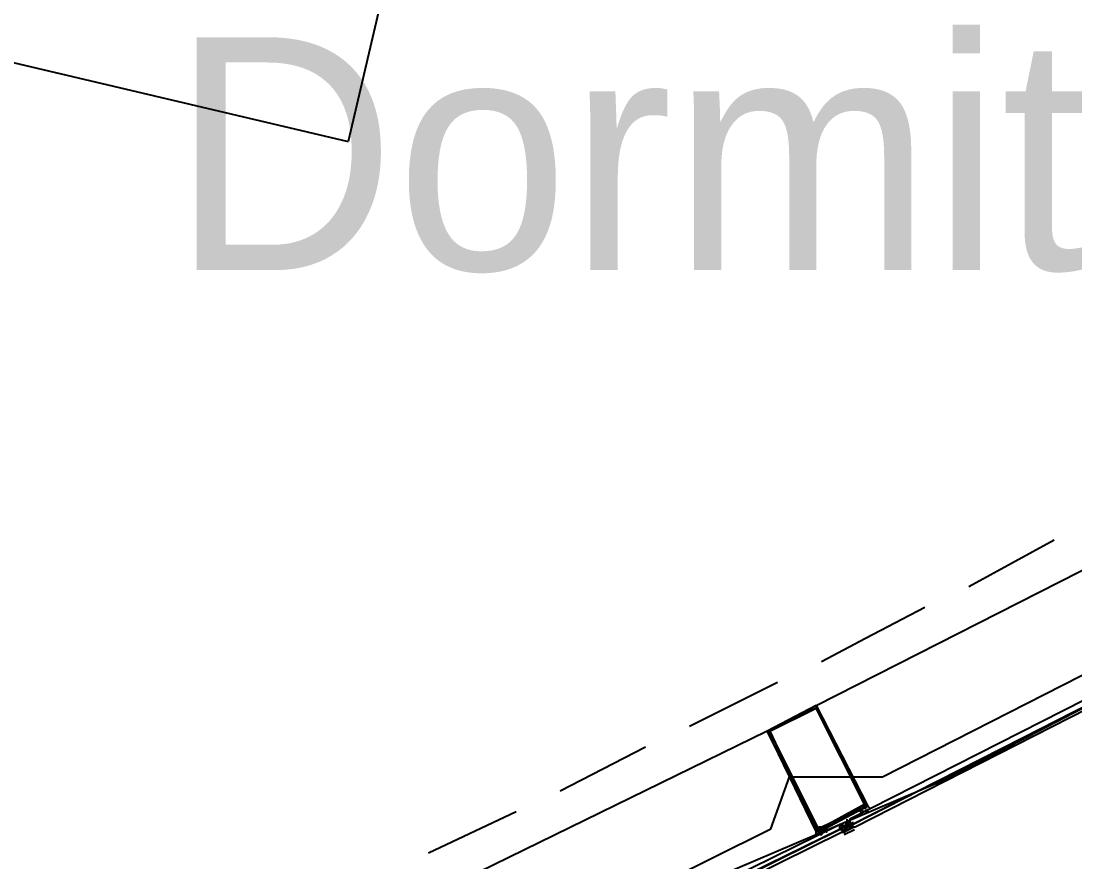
# Model space of a CAD drawing. Header units: feet. Extents: x -84 to 198, y -22 to 181.
# Drawn here: x 98.73 to 104.16, y 24.72 to 29.05 of the extents above; entities that cross this region are included whole.
import ezdxf
from ezdxf.enums import TextEntityAlignment as Align

# ---------------------------------------------------------------- set-up
doc = ezdxf.new("R2010")
doc.units = ezdxf.units.FT
for name, color, linetype in [('A-AREA-UNIDAD', 30, 'CONTINUOUS'), ('A-LINEA', 7, 'CONTINUOUS'), ('A-NOMBRE-ESPACIO', 2, 'CONTINUOUS')]:
    doc.layers.add(name, color=color, linetype=linetype)

msp = doc.modelspace()

# ---------------------------------------------------------------- linework, layer by layer
at = {"layer": 'A-AREA-UNIDAD'}
msp.add_lwpolyline([(76.608, 16.8889), (84.928, 18.4889), (91.072, 20.1956), (91.52, 20.5156), (92.288, 20.6044), (95.2, 21.6889), (95.328, 21.92), (95.84, 21.92), (99.008, 23.1644), (99.04, 23.3956), (99.84, 23.52), (102.592, 24.8889), (102.688, 25.1556), (103.168, 25.1556), (106.24, 26.72), (106.272, 27.0044), (106.88, 27.0756), (109.6, 28.7289)], dxfattribs=at)
at = {"layer": 'A-LINEA'}
for p, q in [((100.8667, 30.3778), (100.4133, 28.4311)), ((93.24, 30.1244), (100.4133, 28.4311)), ((102.8267, 25.5244), (106.1333, 27.2044)), ((103.6133, 26.1378), (104.0533, 26.3778)), ((102.1733, 25.4178), (102.6267, 25.6444)), ((102.5733, 25.3911), (99.24, 23.7644)), ((101.5067, 25.0844), (101.9467, 25.3111)), ((93.693, 20.9769), (103.4585, 25.128)), ((103.08, 25.0044), (103.08, 25.0044)), ((100.8267, 24.7644), (101.28, 24.9778)), ((103.08, 24.9778), (103.08, 24.9778)), ((103.08, 24.9644), (103.08, 24.9644)), ((102.9467, 24.9111), (102.9467, 24.9111)), ((102.9467, 24.9111), (102.9467, 24.9111)), ((102.9467, 24.9111), (102.9467, 24.9111)), ((102.9467, 24.9111), (102.9467, 24.9111)), ((102.9467, 24.9111), (102.9467, 24.9111)), ((102.9467, 24.9111), (102.9467, 24.9111)), ((102.9467, 24.9111), (102.9467, 24.9111)), ((102.9467, 24.9111), (102.9467, 24.9111)), ((102.9467, 24.8978), (102.9467, 24.8978)), ((102.9467, 24.8978), (102.9467, 24.8978)), ((102.9467, 24.8978), (102.9467, 24.8978)), ((102.9467, 24.8978), (102.9467, 24.8978)), ((102.9467, 24.8978), (102.9467, 24.8978)), ((102.9467, 24.8978), (102.9467, 24.8978)), ((102.9467, 24.8978), (102.9467, 24.8978)), ((102.9467, 24.8978), (102.9467, 24.8978)), ((102.96, 24.9111), (102.96, 24.9111)), ((102.96, 24.9111), (102.96, 24.9111)), ((102.96, 24.9111), (102.96, 24.9111)), ((102.96, 24.9111), (102.96, 24.9111)), ((102.96, 24.9111), (102.96, 24.9111)), ((102.96, 24.8978), (102.96, 24.8978)), ((102.96, 24.8978), (102.96, 24.8978)), ((102.96, 24.8978), (102.96, 24.8978)), ((102.96, 24.8978), (102.96, 24.8978)), ((102.96, 24.8978), (102.9733, 24.8978)), ((102.96, 24.8978), (102.96, 24.8978)), ((102.96, 24.8978), (102.96, 24.8978)), ((102.96, 24.8978), (102.96, 24.8978)), ((102.96, 24.8978), (102.96, 24.8844)), ((102.96, 24.8978), (102.96, 24.8978)), ((102.96, 24.8978), (102.96, 24.8978)), ((102.96, 24.8978), (102.96, 24.8978)), ((102.96, 24.8978), (102.96, 24.8978)), ((102.96, 24.8978), (102.96, 24.8978)), ((102.96, 24.8978), (102.96, 24.8978)), ((102.96, 24.8978), (102.96, 24.8978)), ((102.96, 24.8844), (102.96, 24.8978)), ((102.96, 24.8978), (102.96, 24.8978)), ((102.96, 24.8978), (102.96, 24.8978)), ((102.96, 24.8978), (102.96, 24.8978)), ((102.96, 24.8978), (102.96, 24.8978)), ((102.96, 24.8978), (102.96, 24.8978)), ((102.96, 24.8978), (102.96, 24.8978)), ((102.96, 24.8978), (102.96, 24.8978)), ((102.96, 24.8978), (102.96, 24.8978)), ((102.96, 24.8978), (102.96, 24.8978)), ((102.96, 24.8978), (102.96, 24.8978)), ((102.96, 24.8978), (102.96, 24.8978)), ((102.96, 24.8978), (102.96, 24.8978)), ((102.96, 24.8978), (102.96, 24.8978)), ((102.96, 24.8978), (102.96, 24.8978)), ((102.96, 24.8978), (102.96, 24.8978)), ((102.96, 24.8978), (102.96, 24.8978)), ((102.96, 24.8978), (102.96, 24.8978)), ((102.96, 24.8978), (102.96, 24.8978)), ((102.96, 24.8978), (102.96, 24.8978)), ((102.96, 24.8978), (102.96, 24.8978)), ((102.96, 24.8978), (102.96, 24.8978)), ((102.96, 24.8978), (102.96, 24.8978)), ((103.0222, 24.8971), (102.9705, 24.8708)), ((102.9733, 24.8978), (102.9733, 24.8978)), ((102.9733, 24.8978), (102.9733, 24.8978)), ((102.9733, 24.8978), (102.9867, 24.8978)), ((102.9733, 24.8978), (102.9733, 24.8978)), ((102.9733, 24.8978), (102.9867, 24.8978)), ((102.9733, 24.8978), (102.9733, 24.8978)), ((102.9733, 24.8978), (102.9733, 24.8978)), ((102.9733, 24.8978), (102.9733, 24.8978)), ((102.9733, 24.8978), (102.9867, 24.8978)), ((102.9733, 24.8978), (102.9733, 24.8978)), ((102.9733, 24.8978), (102.9733, 24.8978)), ((102.9733, 24.8978), (102.9733, 24.8978)), ((102.9733, 24.8978), (102.9733, 24.8978)), ((102.9733, 24.8978), (102.9733, 24.8978)), ((102.9733, 24.8978), (102.9733, 24.8978)), ((102.9733, 24.8978), (102.9733, 24.8978)), ((102.9733, 24.8978), (102.9733, 24.8978)), ((102.9733, 24.8978), (102.9733, 24.8978)), ((102.9733, 24.8978), (102.9733, 24.8978)), ((102.9733, 24.8978), (102.9733, 24.8978)), ((102.9733, 24.8978), (102.9733, 24.8978)), ((102.9733, 24.8978), (102.9733, 24.8978)), ((102.9733, 24.8978), (102.9733, 24.8978)), ((102.9733, 24.8978), (102.9867, 24.8978)), ((102.9733, 24.8978), (102.9733, 24.8978)), ((102.9733, 24.8978), (102.9733, 24.8978)), ((102.9733, 24.8978), (102.9733, 24.8978)), ((102.9733, 24.8978), (102.9733, 24.8978)), ((102.9733, 24.8978), (102.9733, 24.8978)), ((102.9733, 24.8978), (102.9733, 24.8978)), ((102.9733, 24.8978), (102.9733, 24.8978)), ((102.9733, 24.8978), (102.9733, 24.8978)), ((102.9733, 24.8978), (102.9733, 24.8978)), ((102.9733, 24.8978), (102.9733, 24.8978)), ((102.9733, 24.8978), (102.9733, 24.8978)), ((102.9733, 24.8978), (102.9733, 24.8978)), ((102.9733, 24.8978), (102.9733, 24.8978)), ((102.9733, 24.8978), (102.9733, 24.8978)), ((102.9733, 24.8978), (102.9733, 24.8978)), ((102.9733, 24.8978), (102.9733, 24.8978)), ((102.9733, 24.8978), (102.9733, 24.8978)), ((102.9733, 24.8978), (102.9733, 24.8978)), ((102.9733, 24.8978), (102.9733, 24.8978)), ((102.9733, 24.8978), (102.9733, 24.8978)), ((102.9733, 24.8978), (102.9733, 24.8978)), ((102.9733, 24.8978), (102.9733, 24.8978)), ((102.9733, 24.8978), (102.9733, 24.8978)), ((102.9867, 24.8978), (102.9733, 24.8978)), ((102.9733, 24.8978), (102.9733, 24.8978)), ((102.9733, 24.8978), (102.9733, 24.8978)), ((102.9733, 24.8978), (102.9733, 24.8978)), ((102.9867, 24.8978), (102.9733, 24.8978)), ((102.9733, 24.8978), (102.9733, 24.8978)), ((102.9733, 24.8978), (102.9733, 24.8978)), ((102.9733, 24.8978), (102.9733, 24.8978)), ((102.9733, 24.8978), (102.9733, 24.8978)), ((102.9733, 24.8978), (102.9733, 24.8978)), ((102.9733, 24.8978), (102.9733, 24.8978)), ((102.9733, 24.8978), (102.9733, 24.8978)), ((102.9733, 24.8978), (102.9733, 24.8978)), ((102.9733, 24.8978), (102.9733, 24.8978)), ((102.9733, 24.8978), (102.9733, 24.8978)), ((102.9733, 24.8978), (102.9733, 24.8978)), ((102.9733, 24.8978), (102.9733, 24.8978)), ((102.9733, 24.8978), (102.9733, 24.8978)), ((102.9867, 24.9378), (102.9867, 24.9378)), ((102.9867, 24.9378), (102.9867, 24.9378)), ((102.9867, 24.9244), (102.9867, 24.9244)), ((102.9867, 24.9244), (102.9867, 24.9244)), ((102.9867, 24.9244), (102.9867, 24.9244)), ((102.9867, 24.9111), (102.9867, 24.9244)), ((102.9867, 24.9244), (102.9867, 24.9244)), ((102.9867, 24.9244), (102.9867, 24.9244)), ((102.9867, 24.9111), (102.9867, 24.9111)), ((102.9867, 24.9111), (102.9867, 24.9111)), ((102.9867, 24.9111), (102.9867, 24.9111)), ((102.9867, 24.9111), (103, 24.8978)), ((102.9867, 24.9111), (102.9867, 24.9111)), ((102.9867, 24.9111), (102.9867, 24.9111)), ((102.9867, 24.9111), (102.9867, 24.9111)), ((102.9867, 24.9111), (102.9867, 24.9111)), ((102.9867, 24.8978), (102.9867, 24.9111)), ((102.9867, 24.9111), (102.9867, 24.9111)), ((102.9867, 24.9111), (102.9867, 24.9111)), ((102.9867, 24.9111), (102.9867, 24.9111)), ((102.9867, 24.9111), (102.9867, 24.9111)), ((102.9867, 24.9111), (102.9867, 24.9111)), ((102.9867, 24.9111), (102.9867, 24.8978)), ((102.9867, 24.9111), (102.9867, 24.9111)), ((102.9867, 24.9111), (102.9867, 24.9111)), ((102.9867, 24.9111), (102.9867, 24.9111)), ((102.9867, 24.9111), (102.9867, 24.9111)), ((102.9867, 24.9111), (102.9867, 24.8978)), ((102.9867, 24.9111), (102.9867, 24.9111)), ((102.9867, 24.9111), (102.9867, 24.9111)), ((102.9867, 24.9111), (102.9867, 24.9111)), ((102.9867, 24.9111), (102.9867, 24.9111)), ((103, 24.9111), (102.9867, 24.9111)), ((102.9867, 24.9111), (102.9867, 24.9111)), ((102.9867, 24.9111), (102.9867, 24.9111)), ((102.9867, 24.9111), (102.9867, 24.9111)), ((103, 24.9111), (102.9867, 24.9111)), ((102.9867, 24.9111), (102.9867, 24.9111)), ((102.9867, 24.9111), (102.9867, 24.9111)), ((102.9867, 24.9111), (102.9867, 24.9111)), ((102.9867, 24.9111), (102.9867, 24.9111)), ((102.9867, 24.9111), (102.9867, 24.9111)), ((102.9867, 24.9111), (102.9867, 24.9111)), ((102.9867, 24.9111), (102.9867, 24.9111)), ((102.9867, 24.9111), (102.9867, 24.9111)), ((102.9867, 24.8978), (102.9867, 24.8844)), ((102.9867, 24.8978), (102.9867, 24.8978)), ((102.9867, 24.8978), (102.9867, 24.8978)), ((102.9867, 24.8978), (102.9867, 24.8978)), ((102.9867, 24.8978), (102.9867, 24.8978)), ((102.9867, 24.8978), (102.9867, 24.8978)), ((102.9867, 24.8978), (102.9867, 24.8978)), ((102.9867, 24.8978), (102.9867, 24.8978)), ((102.9867, 24.8978), (102.9867, 24.8978)), ((102.9867, 24.8978), (102.9867, 24.8978)), ((102.9867, 24.8978), (102.9867, 24.8978)), ((102.9867, 24.8978), (102.9867, 24.8978)), ((102.9867, 24.8978), (102.9867, 24.8978)), ((102.9867, 24.8978), (102.9867, 24.8978)), ((102.9867, 24.8978), (102.9867, 24.8978)), ((102.9867, 24.8978), (102.9867, 24.8978)), ((102.9867, 24.8978), (102.9867, 24.8978)), ((102.9867, 24.8978), (102.9867, 24.8978)), ((102.9867, 24.8978), (102.9867, 24.8978)), ((102.9867, 24.8978), (102.9867, 24.8978)), ((102.9867, 24.8978), (102.9867, 24.8978)), ((102.9867, 24.8978), (102.9867, 24.8978)), ((102.9867, 24.8978), (102.9867, 24.8978)), ((103, 24.8978), (102.9867, 24.8978)), ((102.9867, 24.8978), (102.9867, 24.8978)), ((102.9867, 24.8978), (102.9867, 24.8978)), ((102.9867, 24.8978), (102.9867, 24.8978)), ((102.9867, 24.8978), (102.9867, 24.8844)), ((102.9867, 24.8978), (102.9867, 24.8978)), ((102.9867, 24.8978), (102.9867, 24.8844)), ((102.9867, 24.8978), (102.9867, 24.8978)), ((102.9867, 24.8978), (102.9867, 24.8978)), ((102.9867, 24.8978), (102.9867, 24.8978)), ((102.9867, 24.8978), (102.9867, 24.8978)), ((102.9867, 24.8978), (102.9867, 24.8978)), ((102.9867, 24.8978), (102.9867, 24.8978)), ((102.9867, 24.8978), (102.9867, 24.8978)), ((102.9867, 24.8978), (102.9867, 24.8978)), ((102.9867, 24.8978), (102.9867, 24.8844)), ((102.9867, 24.8978), (102.9867, 24.8978)), ((102.9867, 24.8978), (102.9867, 24.8978)), ((102.9867, 24.8978), (102.9867, 24.8844)), ((102.9867, 24.8978), (102.9867, 24.8978)), ((102.9867, 24.8978), (102.9867, 24.8978)), ((102.9867, 24.8978), (102.9867, 24.8978)), ((102.9867, 24.8978), (102.9867, 24.8978)), ((102.9867, 24.8978), (102.9867, 24.8978)), ((102.9867, 24.8978), (102.9867, 24.8978)), ((102.9867, 24.8978), (102.9867, 24.8978)), ((102.9867, 24.8978), (102.9867, 24.8978)), ((102.9867, 24.8978), (102.9867, 24.8978)), ((102.9867, 24.8978), (102.9867, 24.8978)), ((102.9867, 24.8978), (102.9867, 24.8978)), ((102.9867, 24.8978), (102.9867, 24.8978)), ((102.9867, 24.8978), (102.9867, 24.8978)), ((103, 24.9378), (103, 24.9378)), ((103, 24.9378), (103, 24.9378)), ((103, 24.9378), (103, 24.9378)), ((103, 24.9378), (103, 24.9378)), ((103, 24.9111), (103, 24.9244)), ((103, 24.9111), (103, 24.9244)), ((103, 24.9111), (103, 24.9244)), ((103, 24.9111), (103, 24.9244)), ((103, 24.9244), (103, 24.9244)), ((103, 24.9244), (103, 24.9244)), ((103, 24.9244), (103, 24.9244)), ((103, 24.9244), (103, 24.9244)), ((103, 24.9244), (103, 24.9244)), ((103, 24.9244), (103, 24.9244)), ((103, 24.9244), (103, 24.9244)), ((103, 24.9244), (103, 24.9244)), ((103, 24.9244), (103, 24.9244)), ((103, 24.9244), (103, 24.9244)), ((103, 24.9244), (103, 24.9244)), ((103, 24.9244), (103, 24.9244)), ((103, 24.9244), (103, 24.9244)), ((103, 24.9244), (103, 24.9244)), ((103, 24.9244), (103, 24.9244)), ((103, 24.9111), (103, 24.9111)), ((103, 24.9111), (103, 24.9111)), ((103, 24.9111), (103, 24.9111)), ((103, 24.9111), (103, 24.9111)), ((103, 24.9111), (103, 24.9111)), ((103, 24.9111), (103, 24.9111)), ((103, 24.9111), (103, 24.9111)), ((103, 24.9111), (103, 24.9111)), ((103, 24.9111), (103, 24.9111)), ((103, 24.9111), (103, 24.9111)), ((103, 24.9111), (103, 24.9111)), ((103, 24.9111), (103, 24.9111)), ((103, 24.9111), (103, 24.9111)), ((103, 24.9111), (103, 24.9111)), ((103, 24.9111), (103, 24.9111)), ((103, 24.9111), (103, 24.9111)), ((103, 24.9111), (103, 24.9111)), ((103, 24.9111), (103, 24.9111)), ((103.0133, 24.9111), (103, 24.9111)), ((103, 24.9111), (103, 24.8978)), ((103, 24.9111), (103, 24.9111)), ((103, 24.9111), (103, 24.9111)), ((103, 24.9111), (103, 24.9111)), ((103, 24.9111), (103, 24.9111)), ((103, 24.9111), (103, 24.9111)), ((103, 24.9111), (103, 24.9111)), ((103, 24.9111), (103, 24.9111)), ((103, 24.9111), (103, 24.9111)), ((103, 24.9111), (103, 24.9111)), ((103, 24.9111), (103, 24.9111)), ((103, 24.9111), (103, 24.9111)), ((103, 24.9111), (103, 24.9111)), ((103, 24.9111), (103, 24.9111)), ((103, 24.9111), (103, 24.8978)), ((103, 24.9111), (103, 24.9111)), ((103, 24.9111), (103, 24.9111)), ((103, 24.9111), (103, 24.9111)), ((103, 24.9111), (103, 24.9111)), ((103, 24.9111), (103, 24.9111)), ((103, 24.9111), (103, 24.9111)), ((103, 24.9111), (103, 24.9111)), ((103, 24.9111), (103, 24.9111)), ((103, 24.9111), (103, 24.9111)), ((103, 24.9111), (103, 24.9111)), ((103, 24.9111), (103, 24.9111)), ((103, 24.8978), (103, 24.8844)), ((103, 24.8978), (103, 24.8978)), ((103, 24.8978), (103, 24.8978)), ((103, 24.8978), (103, 24.8978)), ((103, 24.8978), (103, 24.8978)), ((103, 24.8978), (103, 24.8978)), ((103, 24.8978), (103, 24.8978)), ((103, 24.8978), (103, 24.8978)), ((103, 24.8844), (103, 24.8978)), ((103, 24.8978), (103, 24.8978)), ((103, 24.8978), (103, 24.8978)), ((103, 24.8978), (103, 24.8978)), ((103, 24.8978), (103, 24.8978)), ((103, 24.8978), (103, 24.8978)), ((103, 24.8978), (103, 24.8978)), ((103, 24.8978), (103, 24.8978)), ((103, 24.8978), (103, 24.8978)), ((103, 24.8978), (103, 24.8978)), ((103, 24.8978), (103, 24.8978)), ((103, 24.8978), (103, 24.8978)), ((103, 24.8978), (103, 24.8978)), ((103, 24.8978), (103, 24.8978)), ((103, 24.8978), (103, 24.8978)), ((103, 24.8978), (103, 24.8978)), ((103, 24.8978), (103, 24.8978)), ((103, 24.8978), (103, 24.8978)), ((103.0133, 24.8978), (103, 24.8978)), ((103.0133, 24.8978), (103, 24.8978)), ((103.0133, 24.8978), (103, 24.8978)), ((103, 24.8978), (103, 24.8978)), ((103, 24.8978), (103, 24.8978)), ((103, 24.8978), (103, 24.8978)), ((103, 24.8978), (103, 24.8978)), ((103, 24.8978), (103, 24.8978)), ((103.0133, 24.8978), (103, 24.8978)), ((103, 24.8978), (103, 24.8978)), ((103, 24.8978), (103, 24.8978)), ((103, 24.8978), (103, 24.8978)), ((103, 24.8978), (103, 24.8978)), ((103, 24.8978), (103, 24.8978)), ((103, 24.8978), (103, 24.8978)), ((103, 24.8978), (103, 24.8978)), ((103, 24.8978), (103, 24.8978)), ((103, 24.8978), (103, 24.8978)), ((103, 24.8978), (103, 24.8978)), ((103, 24.8978), (103, 24.8978)), ((103, 24.8978), (103, 24.8978)), ((103, 24.8978), (103, 24.8978)), ((103, 24.8978), (103, 24.8978)), ((103, 24.8978), (103, 24.8978)), ((103, 24.8978), (103, 24.8978)), ((103, 24.8978), (103, 24.8978)), ((103.0133, 24.8978), (103, 24.8978)), ((103, 24.8978), (103, 24.8978)), ((103, 24.8978), (103, 24.8978)), ((103, 24.8978), (103, 24.8978)), ((103, 24.8978), (103, 24.8978)), ((103, 24.8978), (103, 24.8978)), ((103, 24.8978), (103, 24.8978)), ((103, 24.8978), (103, 24.8978)), ((103, 24.8978), (103, 24.8978)), ((103, 24.8978), (103, 24.8978)), ((103, 24.8978), (103, 24.8978)), ((103, 24.8978), (103, 24.8978)), ((103, 24.8978), (103, 24.8978)), ((103.0133, 24.9244), (103.0133, 24.9111)), ((103.0133, 24.9111), (103.0133, 24.9111)), ((103.0133, 24.9111), (103.0133, 24.9111)), ((103.0133, 24.9111), (103.0133, 24.9111)), ((103.0133, 24.9111), (103.0133, 24.9111)), ((103.0133, 24.9111), (103.0133, 24.9111)), ((103.0133, 24.8978), (103.0133, 24.9111)), ((103.0133, 24.9111), (103.0133, 24.9111)), ((103.0133, 24.9111), (103.0133, 24.9111)), ((103.0133, 24.9111), (103.0133, 24.9111)), ((103.0133, 24.9111), (103.0133, 24.9111)), ((103.0133, 24.9111), (103.0133, 24.9111)), ((103.0133, 24.9111), (103.0133, 24.9111)), ((103.0133, 24.9111), (103.0133, 24.9111)), ((103.0133, 24.8978), (103.0133, 24.8978)), ((103.0133, 24.8978), (103.0133, 24.8978)), ((103.0133, 24.8978), (103.0133, 24.8978)), ((103.0133, 24.8978), (103.0133, 24.8978)), ((103.0133, 24.8978), (103.0133, 24.8978)), ((103.0133, 24.8978), (103.0133, 24.8978)), ((103.0133, 24.8978), (103.0133, 24.8978)), ((103.0133, 24.8978), (103.0133, 24.8978)), ((103.0133, 24.8978), (103.0133, 24.8978)), ((103.0133, 24.8978), (103.0133, 24.8978)), ((103.0133, 24.8978), (103.0133, 24.8978)), ((103.0133, 24.8978), (103.0133, 24.8978)), ((103.0133, 24.8978), (103.0133, 24.8978)), ((103.0133, 24.8978), (103.0133, 24.8978)), ((103.0133, 24.8978), (103.0133, 24.8978)), ((103.0133, 24.8978), (103.0133, 24.8978)), ((103.0133, 24.8978), (103.0133, 24.8978)), ((103.0133, 24.8978), (103.0133, 24.8978)), ((103.0133, 24.8978), (103.0133, 24.8978)), ((103.0133, 24.8978), (103.0133, 24.8978)), ((103.0133, 24.8978), (103.0133, 24.8978)), ((102.84, 24.8844), (102.84, 24.8844)), ((102.8667, 24.8711), (102.8667, 24.8711)), ((102.8667, 24.8711), (102.8667, 24.8711)), ((102.9467, 24.8844), (102.9467, 24.8844)), ((102.9467, 24.8844), (102.96, 24.8844)), ((102.96, 24.8844), (102.96, 24.8844)), ((102.96, 24.8844), (102.96, 24.8844)), ((102.96, 24.8844), (102.9733, 24.8844)), ((102.96, 24.8844), (102.96, 24.8844)), ((102.96, 24.8844), (102.96, 24.8844)), ((102.96, 24.8844), (102.96, 24.8844)), ((102.96, 24.8844), (102.96, 24.8844)), ((102.96, 24.8844), (102.96, 24.8711)), ((102.96, 24.8844), (102.96, 24.8844)), ((102.96, 24.8844), (102.96, 24.8844)), ((102.96, 24.8844), (102.96, 24.8844)), ((102.96, 24.8844), (102.96, 24.8844)), ((102.96, 24.8844), (102.96, 24.8844)), ((102.96, 24.8844), (102.96, 24.8844)), ((102.96, 24.8844), (102.96, 24.8844)), ((102.96, 24.8844), (102.96, 24.8844)), ((102.96, 24.8844), (102.96, 24.8844)), ((102.96, 24.8844), (102.96, 24.8844)), ((102.96, 24.8844), (102.96, 24.8844)), ((102.96, 24.8844), (102.96, 24.8844)), ((102.96, 24.8844), (102.96, 24.8844)), ((102.96, 24.8844), (102.96, 24.8844)), ((102.96, 24.8844), (102.96, 24.8844)), ((102.96, 24.8844), (102.96, 24.8844)), ((102.96, 24.8844), (102.96, 24.8844)), ((102.96, 24.8844), (102.96, 24.8844)), ((102.9733, 24.8844), (102.96, 24.8844)), ((102.96, 24.8844), (102.96, 24.8844)), ((102.96, 24.8844), (102.96, 24.8844)), ((102.9733, 24.8844), (102.96, 24.8844)), ((102.96, 24.8711), (102.96, 24.8711)), ((103.0232, 24.8839), (102.9712, 24.8582)), ((102.9733, 24.8844), (102.9733, 24.8844)), ((102.9733, 24.8844), (102.9733, 24.8844)), ((102.9733, 24.8844), (102.9733, 24.8844)), ((102.9733, 24.8844), (102.9733, 24.8844)), ((102.9733, 24.8844), (102.9733, 24.8844)), ((102.9733, 24.8844), (102.9733, 24.8844)), ((102.9733, 24.8844), (102.9733, 24.8844)), ((102.9733, 24.8844), (102.9733, 24.8844)), ((102.9733, 24.8844), (102.9733, 24.8844)), ((102.9733, 24.8844), (102.9733, 24.8844)), ((102.9733, 24.8844), (102.9733, 24.8844)), ((102.9733, 24.8844), (102.9733, 24.8844)), ((102.9733, 24.8844), (102.9733, 24.8844)), ((102.9733, 24.8844), (102.9733, 24.8844)), ((102.9733, 24.8844), (102.9733, 24.8844)), ((102.9733, 24.8844), (102.9733, 24.8844)), ((102.9733, 24.8844), (102.9733, 24.8844)), ((102.9733, 24.8844), (102.9733, 24.8844)), ((102.9733, 24.8844), (102.9733, 24.8844)), ((102.9733, 24.8844), (102.9733, 24.8844)), ((102.9733, 24.8844), (102.9733, 24.8844)), ((102.9733, 24.8844), (102.9733, 24.8844)), ((102.9733, 24.8844), (102.9733, 24.8844)), ((102.9733, 24.8844), (102.9733, 24.8844)), ((102.9733, 24.8844), (102.9733, 24.8844)), ((102.9733, 24.8844), (102.9733, 24.8844)), ((102.9733, 24.8844), (102.9733, 24.8844)), ((102.9733, 24.8844), (102.9733, 24.8844)), ((102.9733, 24.8844), (102.9733, 24.8844)), ((102.9733, 24.8844), (102.9733, 24.8844)), ((102.9733, 24.8711), (102.9733, 24.8844)), ((102.9733, 24.8844), (102.9733, 24.8844)), ((102.9733, 24.8844), (102.9733, 24.8844)), ((102.9867, 24.8844), (102.9733, 24.8844)), ((102.9733, 24.8844), (102.9733, 24.8711)), ((102.9733, 24.8844), (102.9733, 24.8711)), ((102.9733, 24.8844), (102.9867, 24.8844)), ((102.9733, 24.8844), (102.9733, 24.8844)), ((102.9733, 24.8844), (102.9733, 24.8844)), ((102.9733, 24.8844), (102.9733, 24.8844)), ((102.9733, 24.8844), (102.9733, 24.8844)), ((102.9733, 24.8844), (102.9733, 24.8844)), ((102.9733, 24.8844), (102.9733, 24.8844)), ((102.9733, 24.8844), (102.9733, 24.8844)), ((102.9733, 24.8844), (102.9733, 24.8844)), ((102.9733, 24.8844), (102.9733, 24.8844)), ((102.9733, 24.8844), (102.9733, 24.8844)), ((102.9733, 24.8844), (102.9733, 24.8844)), ((102.9733, 24.8844), (102.9733, 24.8844)), ((102.9733, 24.8844), (102.9733, 24.8844)), ((102.9733, 24.8844), (102.9733, 24.8844)), ((102.9733, 24.8844), (102.9733, 24.8844)), ((102.9733, 24.8844), (102.9733, 24.8844)), ((102.9733, 24.8844), (102.9733, 24.8844)), ((102.9733, 24.8844), (102.9733, 24.8844)), ((102.9733, 24.8844), (102.9733, 24.8844)), ((102.9733, 24.8844), (102.9733, 24.8844)), ((102.9733, 24.8844), (102.9733, 24.8844)), ((102.9733, 24.8844), (102.9733, 24.8844)), ((102.9733, 24.8844), (102.9733, 24.8844)), ((102.9733, 24.8844), (102.9733, 24.8844)), ((102.9733, 24.8844), (102.9733, 24.8844)), ((102.9733, 24.8844), (102.9733, 24.8844)), ((102.9733, 24.8844), (102.9733, 24.8844)), ((102.9733, 24.8844), (102.9733, 24.8844)), ((102.9733, 24.8844), (102.9733, 24.8844)), ((102.9733, 24.8711), (102.9733, 24.8711)), ((102.9733, 24.8711), (102.9733, 24.8711)), ((102.9733, 24.8711), (102.9733, 24.8711)), ((102.9733, 24.8711), (102.9733, 24.8711)), ((102.9733, 24.8711), (102.9733, 24.8711)), ((102.9733, 24.8711), (102.9733, 24.8711)), ((102.9733, 24.8711), (102.9733, 24.8711)), ((102.9733, 24.8711), (102.9733, 24.8711)), ((102.9733, 24.8711), (102.9733, 24.8711)), ((102.9733, 24.8711), (102.9733, 24.8711)), ((102.9733, 24.8711), (102.9733, 24.8711)), ((102.9733, 24.8711), (102.9733, 24.8711)), ((102.9733, 24.8711), (102.9733, 24.8711)), ((102.9867, 24.8844), (102.9867, 24.8844)), ((102.9867, 24.8844), (102.9867, 24.8844)), ((102.9867, 24.8844), (102.9867, 24.8844)), ((102.9867, 24.8844), (102.9867, 24.8844)), ((102.9867, 24.8844), (102.9867, 24.8844)), ((102.9867, 24.8844), (102.9867, 24.8844)), ((102.9867, 24.8844), (102.9867, 24.8844)), ((102.9867, 24.8844), (102.9867, 24.8844)), ((102.9867, 24.8844), (102.9867, 24.8844)), ((102.9867, 24.8844), (102.9867, 24.8844)), ((102.9867, 24.8844), (102.9867, 24.8844)), ((102.9867, 24.8844), (102.9867, 24.8844)), ((102.9867, 24.8844), (102.9867, 24.8844)), ((102.9867, 24.8844), (102.9867, 24.8844)), ((102.9867, 24.8844), (102.9867, 24.8844)), ((102.9867, 24.8844), (102.9867, 24.8844)), ((102.9867, 24.8844), (102.9867, 24.8844)), ((102.9867, 24.8844), (102.9867, 24.8844)), ((102.9867, 24.8844), (102.9867, 24.8844)), ((103, 24.8844), (102.9867, 24.8844)), ((102.9867, 24.8844), (102.9867, 24.8844)), ((102.9867, 24.8844), (102.9867, 24.8844)), ((102.9867, 24.8844), (102.9867, 24.8844)), ((102.9867, 24.8844), (102.9867, 24.8844)), ((102.9867, 24.8844), (102.9867, 24.8844)), ((102.9867, 24.8844), (102.9867, 24.8844)), ((102.9867, 24.8844), (102.9867, 24.8844)), ((102.9867, 24.8844), (102.9867, 24.8844)), ((102.9867, 24.8844), (102.9867, 24.8844)), ((102.9867, 24.8844), (102.9867, 24.8844)), ((102.9867, 24.8844), (102.9867, 24.8844)), ((102.9867, 24.8844), (102.9867, 24.8844)), ((102.9867, 24.8844), (102.9867, 24.8844)), ((102.9867, 24.8844), (102.9867, 24.8844)), ((103, 24.8844), (103, 24.8844)), ((103, 24.8844), (103, 24.8844)), ((103, 24.8844), (103, 24.8844)), ((103, 24.8844), (103, 24.8844)), ((103, 24.8844), (103, 24.8844)), ((103, 24.8844), (103, 24.8844)), ((103, 24.8844), (103, 24.8844))]:
    msp.add_line(p, q, dxfattribs=at)
for points in [[(103.4533, 25.1244), (105.36, 26.1111), (107.24, 27.1511), (109.1067, 28.2444), (110.9333, 29.3778), (112.7467, 30.5511), (114.52, 31.7644), (116.2667, 33.0311), (117.9733, 34.3244), (119.6533, 35.6711), (121.3067, 37.0578)], [(103, 24.9244), (103.0133, 24.9111), (106.52, 26.6978), (106.52, 26.7111), (106.52, 26.7244), (103, 24.9378), (103, 24.9244)], [(103.0267, 24.8978), (106.5333, 26.6844), (106.5333, 26.6978), (103.0133, 24.9111), (103.0133, 24.8978), (103.0267, 24.8978)], [(102.8533, 25.7511), (103.08, 25.8711), (103.3867, 26.0311)], [(102.8267, 25.5244), (102.5733, 25.3911), (102.8267, 24.8711), (103.0933, 25.0044), (102.8267, 25.5244)], [(102.5733, 25.3911), (102.8267, 25.5244), (103.0933, 25.0044), (102.84, 24.8711), (102.5733, 25.3911)], [(102.8267, 25.5111), (102.5867, 25.3911), (102.8267, 24.8844), (103.08, 25.0044), (102.8267, 25.5111)], [(102.5867, 25.3911), (102.8267, 25.5111), (103.08, 25.0178), (102.84, 24.8844), (102.5867, 25.3911)], [(103.0533, 24.9911), (103.0667, 24.9911), (103.0667, 24.9911), (103.0667, 25.0044), (103.0667, 24.9911), (103.0667, 25.0044), (103.0667, 25.0044), (103.0667, 25.0044), (103.08, 25.0044), (103.08, 25.0044), (103.08, 25.0044), (103.08, 25.0044), (103.08, 25.0044), (103.0933, 25.0044), (103.0933, 25.0044), (103.1067, 24.9911), (103.1067, 24.9911)], [(103.08, 24.9778), (103.08, 24.9778), (103.0667, 24.9778), (103.0667, 24.9778), (103.0533, 24.9911), (103.0533, 24.9911), (103.08, 25.0044), (103.08, 25.0044), (103.08, 25.0044), (103.0667, 25.0044), (103.0667, 25.0044), (103.08, 25.0044), (103.08, 25.0044), (103.08, 25.0044), (103.08, 25.0044), (103.08, 25.0044), (103.08, 25.0044)], [(103.0667, 25.0044), (103.0667, 25.0044), (103.08, 24.9911), (103.08, 24.9911)], [(103.08, 25.0178), (103.08, 25.0044), (103.08, 25.0044), (103.08, 25.0044), (103.08, 25.0044), (103.08, 25.0044), (103.0933, 25.0044), (103.0933, 25.0044), (103.1067, 24.9911), (103.1067, 24.9911), (103.1067, 24.9911)], [(103.0667, 24.9644), (103.0667, 24.9644), (103.0667, 24.9644), (103.0533, 24.9778), (103.0533, 24.9778)], [(103.08, 24.9778), (103.0933, 24.9778), (103.0933, 24.9778), (103.0933, 24.9911)], [(103.0933, 24.9778), (103.0933, 24.9778), (103.0933, 24.9778), (103.0933, 24.9778)], [(102.9467, 24.8978), (102.9467, 24.8844), (99.4133, 23.1511), (99.4, 23.1644), (102.9467, 24.9111), (102.9467, 24.8978)], [(102.8667, 24.8711), (102.8667, 24.8711), (102.8667, 24.8711), (102.8667, 24.8711), (102.8667, 24.8978), (102.8667, 24.8978), (102.8533, 24.8844), (102.8533, 24.8844), (102.84, 24.8844), (102.8533, 24.8844), (102.84, 24.8978), (102.84, 24.8978)], [(102.84, 24.8978), (102.84, 24.8844), (102.84, 24.8844), (102.84, 24.8844), (102.84, 24.8844), (102.84, 24.8844), (102.84, 24.8711), (102.84, 24.8711), (102.84, 24.8578), (102.84, 24.8578)], [(102.84, 24.8978), (102.8533, 24.8978), (102.8533, 24.8844), (102.8533, 24.8844), (102.8533, 24.8844), (102.8533, 24.8844), (102.8667, 24.8978), (102.8667, 24.8978)], [(102.88, 24.8978), (102.88, 24.8711), (102.88, 24.8711), (102.88, 24.8711)], [(102.9467, 24.9111), (102.96, 24.8978), (102.9467, 24.8844), (102.96, 24.8844), (102.96, 24.8711)], [(102.9733, 24.8711), (102.96, 24.8844), (102.96, 24.8978), (102.96, 24.9111), (102.9467, 24.9111)], [(102.9493, 24.9079), (102.976, 24.9001), (102.9846, 24.9266)], [(102.9622, 24.9087), (102.9885, 24.8997), (102.9983, 24.9257)], [(102.9733, 24.8978), (102.9733, 24.8844), (102.9733, 24.8711)], [(102.9867, 24.8978), (102.9733, 24.8844), (102.9733, 24.8711)], [(102.9867, 24.8978), (102.9733, 24.8978), (102.9733, 24.8844)], [(103.0133, 24.8978), (103, 24.9111), (102.9867, 24.9244), (102.9867, 24.9378)], [(103, 24.9378), (103, 24.9244), (103.0133, 24.9111), (103.0133, 24.8978), (103.0267, 24.8978)], [(102.96, 24.8711), (99.4267, 23.1244), (99.4133, 23.1378), (102.9467, 24.8844), (102.96, 24.8844), (102.96, 24.8711)], [(102.8267, 24.8578), (102.8267, 24.8711), (102.8267, 24.8711), (102.84, 24.8844), (102.84, 24.8844), (102.84, 24.8844), (102.84, 24.8844), (102.8267, 24.8844), (102.84, 24.8844), (102.84, 24.8844)], [(102.8533, 24.8844), (102.84, 24.8844), (102.84, 24.8844)], [(102.8533, 24.8711), (102.8533, 24.8578), (102.8533, 24.8578), (102.84, 24.8578), (102.84, 24.8578), (102.84, 24.8578)], [(102.8533, 24.8844), (102.8533, 24.8844), (102.8533, 24.8844)], [(102.8533, 24.8578), (102.8533, 24.8578), (102.8533, 24.8578), (102.8533, 24.8578)], [(102.96, 24.8711), (102.9733, 24.8711), (102.9733, 24.8844)]]:
    msp.add_lwpolyline(points, dxfattribs=at)
msp.add_lwpolyline([(102.84, 24.8844), (102.84, 24.8844), (102.84, 24.8844), (102.84, 24.8844)], close=True, dxfattribs=at)

# ---------------------------------------------------------------- texts
at = {"layer": 'A-NOMBRE-ESPACIO'}
msp.add_text('Dormitorio', height=1.2, dxfattribs=at).set_placement((103.2, 27.7689), align=Align.CENTER)

doc.saveas('drawing.dxf')
